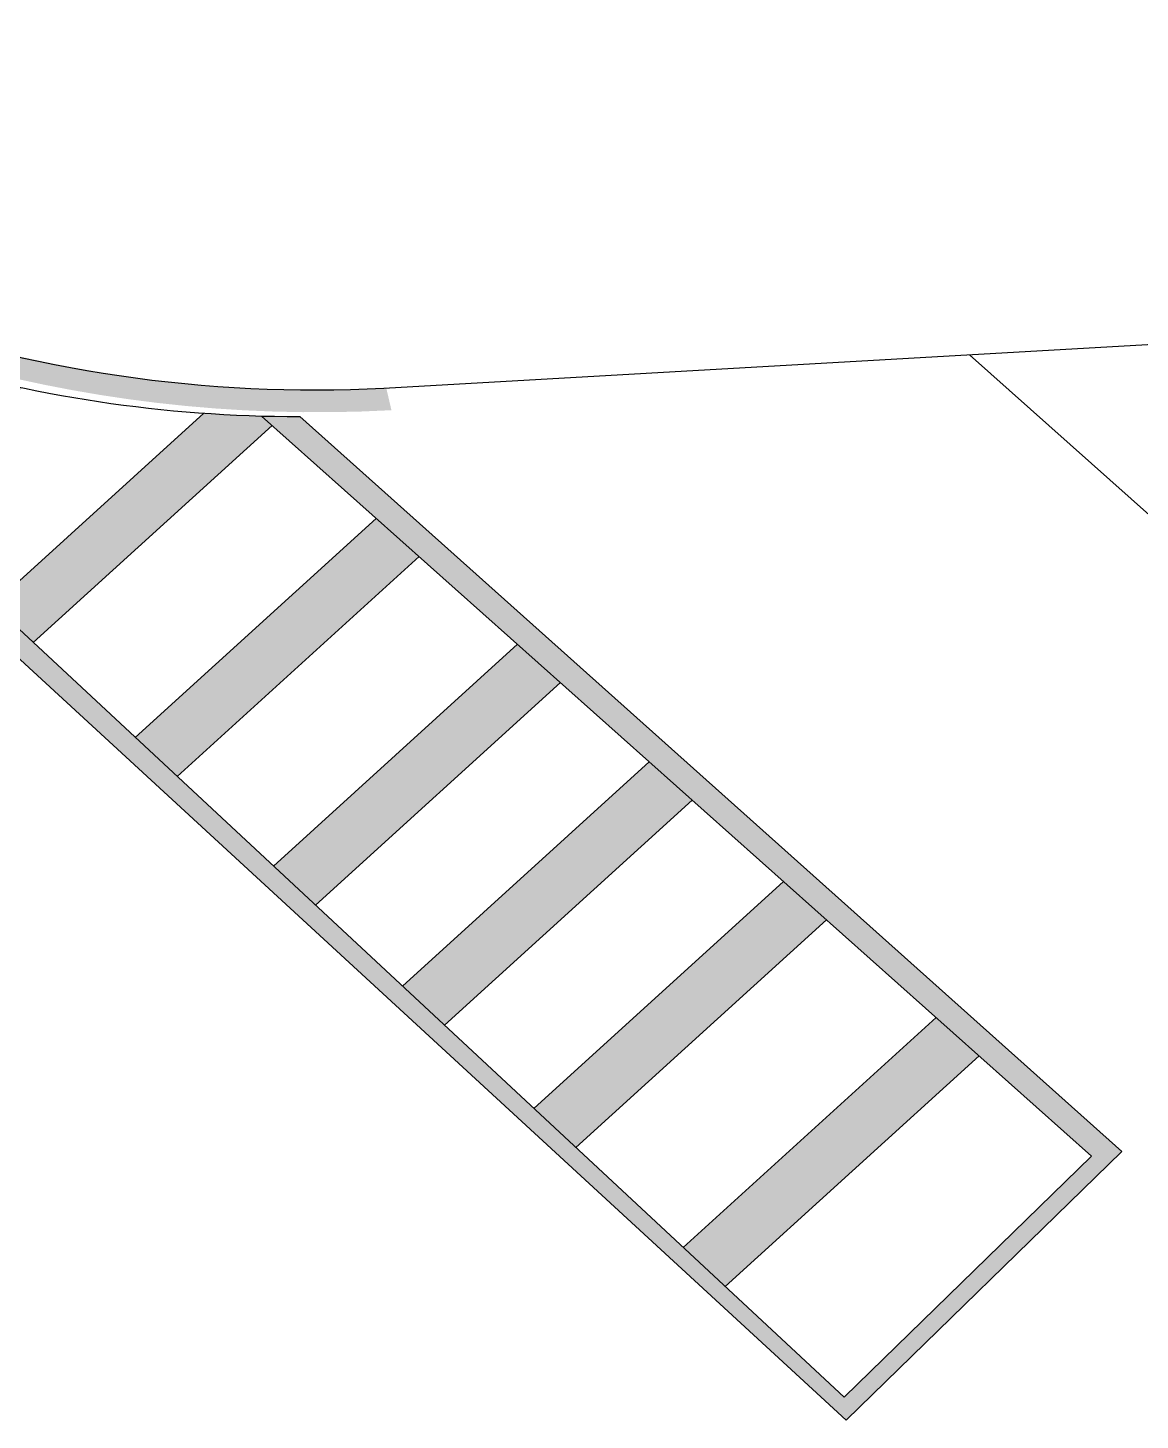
# Model space of a CAD drawing. Header units: millimetres. Extents: x 34038 to 35840, y 10511 to 10922.
# Drawn here: x 34983.41 to 34988.38, y 10789.34 to 10795.57 of the extents above; entities that cross this region are included whole.
import ezdxf

# ---------------------------------------------------------------- set-up
doc = ezdxf.new("R2010")
doc.units = ezdxf.units.MM
for name, color, linetype in [('_0', 7, 'Continuous'), ('GUIA', 7, 'Continuous'), ('PINTURA BRANCA', 7, 'Continuous')]:
    doc.layers.add(name, color=color, linetype=linetype)

msp = doc.modelspace()

# ---------------------------------------------------------------- hatches: boundary and pattern name
at = {"layer": 'PINTURA BRANCA'}
h = msp.add_hatch(color=2, dxfattribs=at)
edge = h.paths.add_edge_path()
edge.add_line((34985.0352, 10793.8585), (34985.0121, 10793.9573))
edge.add_arc((34984.7041, 10799.9496), 6.0002, 196.44082, 272.94226, ccw=False)
edge.add_line((34978.9492, 10798.2514), (34978.8466, 10798.2461))
edge.add_arc((34984.7039, 10799.9495), 6.1001, 196.21545, 273.11323)
msp.add_hatch(color=256, dxfattribs=at).paths.add_polyline_path([(34981.2317, 10794.8686), (34980.807, 10795.2434), (34980.7387, 10795.17), (34987.0683, 10789.3419), (34988.3015, 10790.5435), (34984.625, 10793.83, -0.007028), (34984.4546, 10793.8324), (34988.1653, 10790.5226), (34987.0591, 10789.4447)])
h = msp.add_hatch(color=256, dxfattribs=at)
h.paths.add_polyline_path([(34986.9808, 10791.5792), (34986.7887, 10791.7505), (34985.6721, 10790.7357), (34985.8601, 10790.5607)])
h.paths.add_polyline_path([(34987.663, 10790.9707), (34987.4708, 10791.142), (34986.3399, 10790.1142), (34986.5279, 10789.9391)])
h.paths.add_polyline_path([(34986.3804, 10792.1147), (34986.1883, 10792.2861), (34985.0843, 10791.2828), (34985.2724, 10791.1077)])
h.paths.add_polyline_path([(34985.7912, 10792.6402), (34985.5991, 10792.8116), (34984.5076, 10791.8196), (34984.6957, 10791.6445)])
h.paths.add_polyline_path([(34985.1597, 10793.2035), (34984.9676, 10793.3748), (34983.8894, 10792.3949), (34984.0775, 10792.2199)])
h.paths.add_polyline_path([(34984.5018, 10793.7903), (34984.4546, 10793.8324, -0.01067), (34984.1962, 10793.8452), (34983.2526, 10792.9876), (34983.4334, 10792.8193)])
h.paths.add_polyline_path([(34983.3854, 10793.9581, -0.009152), (34983.169, 10794.0075), (34982.6569, 10793.5421), (34982.7907, 10793.4176)])
h.paths.add_polyline_path([(34982.5735, 10794.1877, -0.006953), (34982.4157, 10794.2469), (34982.1546, 10794.0096), (34982.2648, 10793.907)])

# ---------------------------------------------------------------- linework, layer by layer
at = {"layer": '_0'}
for p, q in [((34983.2526, 10792.9876), (34984.1962, 10793.8452)), ((34985.0502, 10793.4499), (34985.0508, 10793.4504)), ((34983.8894, 10792.3949), (34984.9676, 10793.3748)), ((34985.2421, 10793.2784), (34985.2429, 10793.2791)), ((34984.0775, 10792.2199), (34985.1597, 10793.2035)), ((34984.5076, 10791.8196), (34985.5991, 10792.8116)), ((34984.6957, 10791.6445), (34985.7912, 10792.6402)), ((34985.0843, 10791.2828), (34986.1883, 10792.2861)), ((34985.2724, 10791.1077), (34986.3804, 10792.1147)), ((34985.6721, 10790.7357), (34986.7887, 10791.7505)), ((34985.8601, 10790.5607), (34986.9808, 10791.5792)), ((34986.3399, 10790.1142), (34987.4708, 10791.142)), ((34986.5279, 10789.9391), (34987.663, 10790.9707))]:
    msp.add_line(p, q, dxfattribs=at)
for points in [[(34988.3015, 10790.5435), (34987.0683, 10789.3419), (34980.7387, 10795.17)], [(34988.1653, 10790.5226), (34987.0591, 10789.4447), (34981.2317, 10794.8686)]]:
    msp.add_lwpolyline(points, dxfattribs=at)
for start, end in [(235.96632, 269.99843), (269.99843, 270.00076)]:
    msp.add_arc((34984.6252, 10799.8933), 6.0633, start, end, dxfattribs=at)
at = {"layer": 'GUIA', "linetype": 'Continuous'}
msp.add_line((34985.0007, 10793.9568), (35011.5395, 10795.4723), dxfattribs=at)
at = {"layer": 'PINTURA BRANCA'}
for p, q in [((34987.6203, 10794.1064), (34991.3517, 10790.7782)), ((34987.6203, 10794.1064), (34991.3517, 10790.7782)), ((34984.4546, 10793.8324), (34988.1653, 10790.5226)), ((34984.625, 10793.83), (34988.3015, 10790.5435)), ((34983.4334, 10792.8193), (34984.5018, 10793.7903))]:
    msp.add_line(p, q, dxfattribs=at)
msp.add_arc((34984.6927, 10799.9491), 6.0002, 182.79158, 272.94226, dxfattribs=at)

doc.saveas('drawing.dxf')
